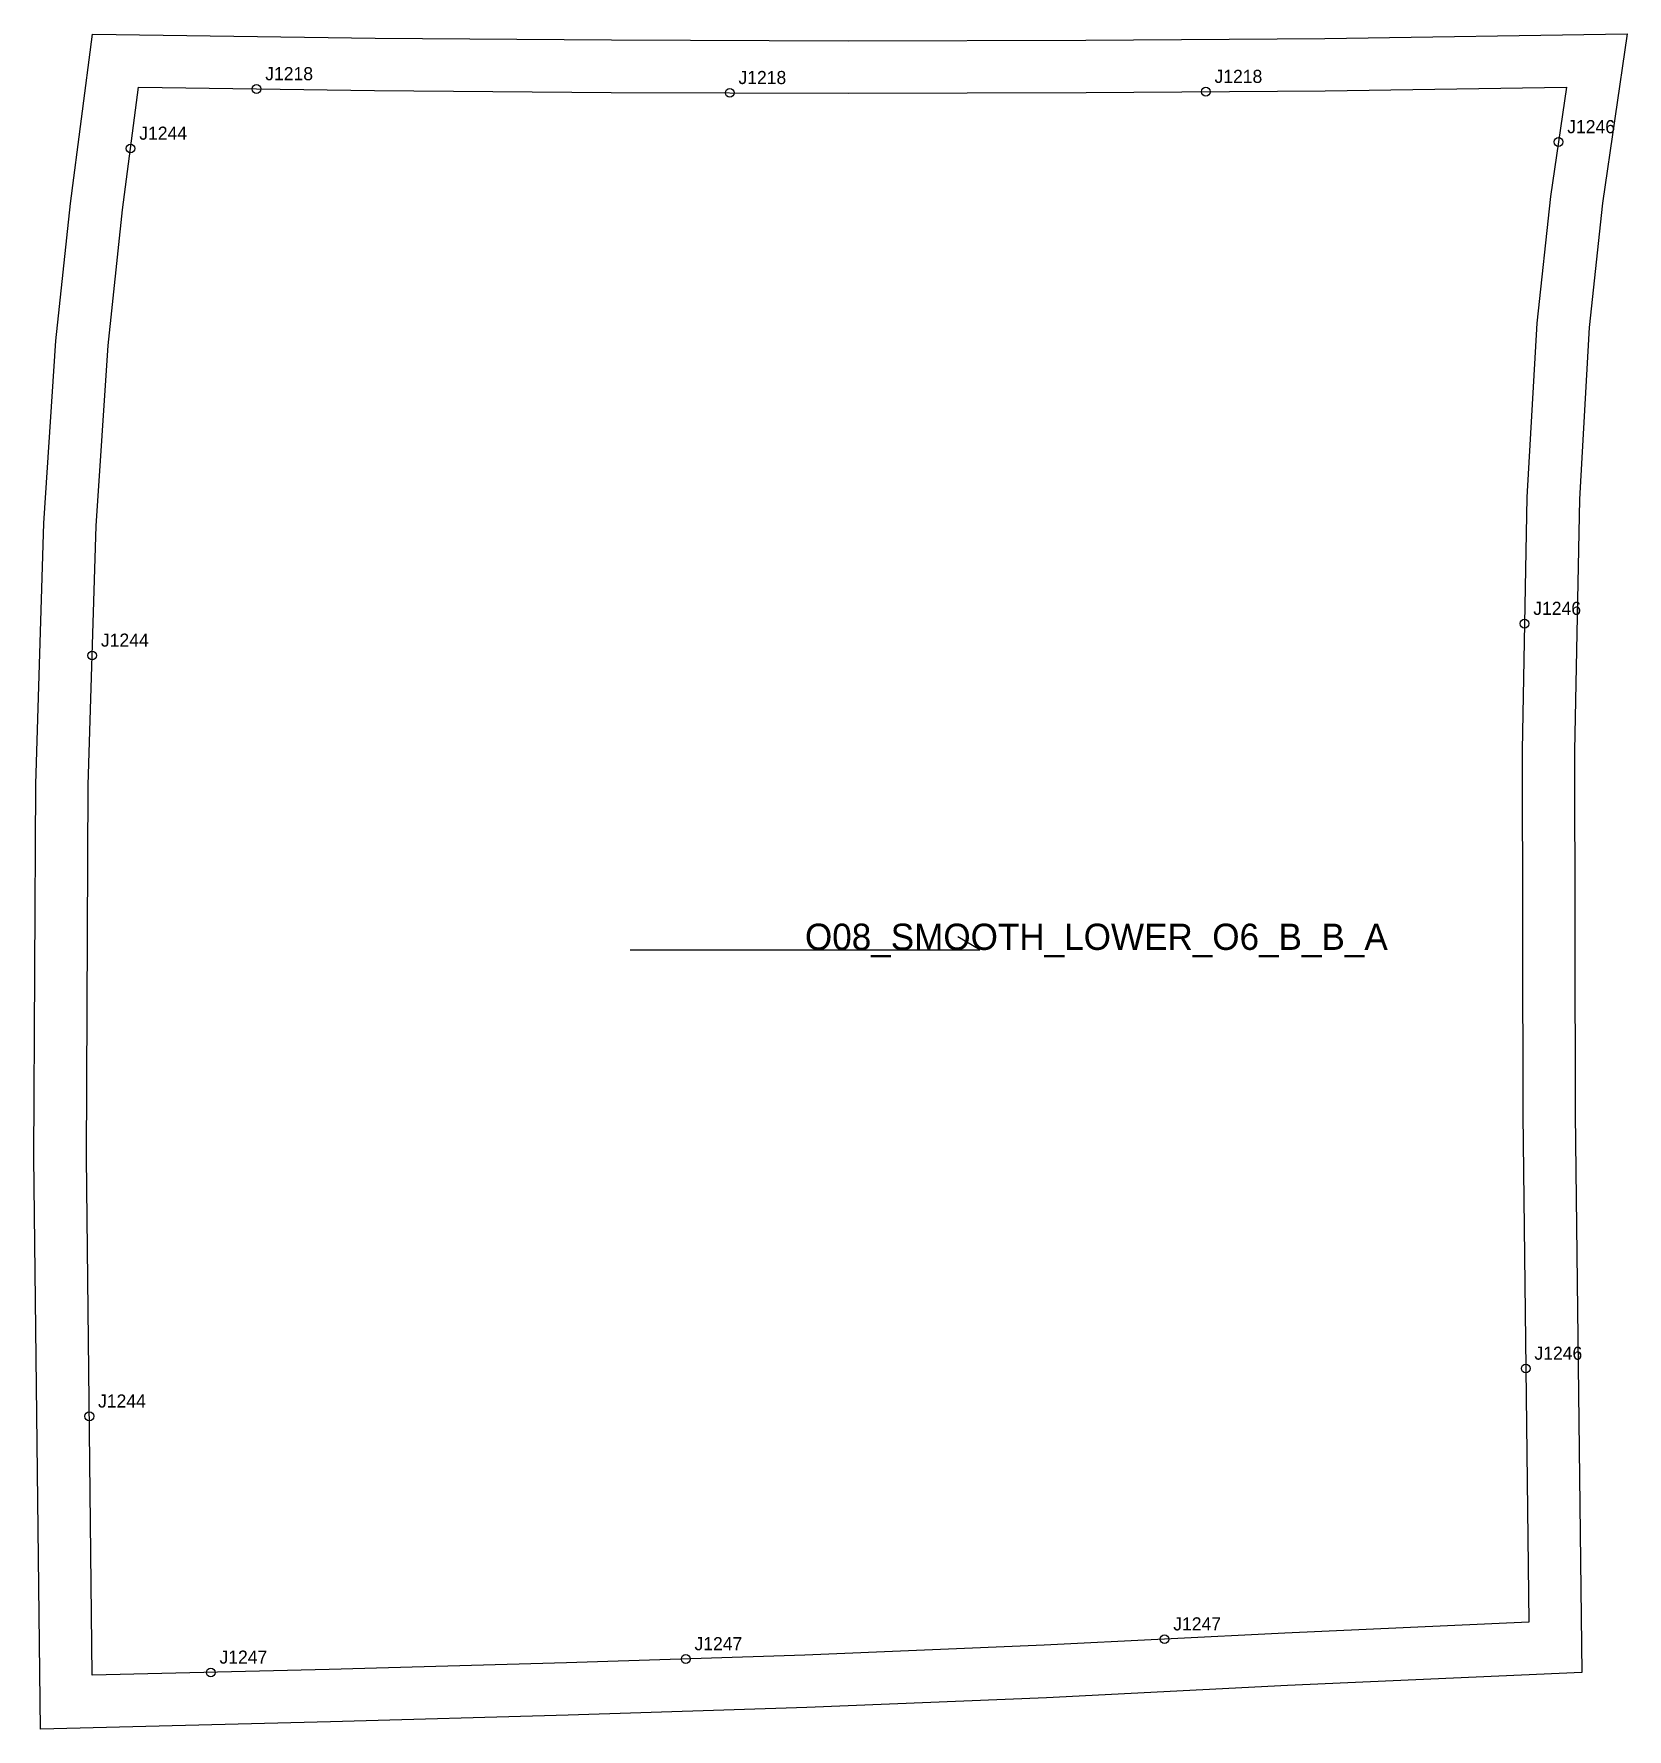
# Model space of a CAD drawing. Header units: millimetres. Extents: x -24 to 341, y -375 to 12.
import ezdxf

# ---------------------------------------------------------------- set-up
doc = ezdxf.new("R2010")
doc.units = ezdxf.units.MM
for name, color, linetype in [('CUT', 1, 'Continuous'), ('GRAIN', 3, 'Continuous'), ('LABEL', 7, 'Continuous'), ('NOTCH', 2, 'Continuous'), ('SEW', 5, 'Continuous')]:
    doc.layers.add(name, color=color, linetype=linetype)

msp = doc.modelspace()

# ---------------------------------------------------------------- linework, layer by layer
at = {"layer": 'CUT'}
msp.add_lwpolyline([(-10.53, 12.15), (54.16, 11.23), (108.21, 10.81), (162.4, 10.65), (216.77, 10.78), (271.39, 11.19), (340.57, 12.2), (334.97, -26.52), (331.87, -54.97), (329.64, -94.17), (328.56, -151.71), (328.68, -234.88), (330.21, -362.51), (262.86, -365.5), (207.74, -368.28), (152.89, -370.53), (98.32, -372.31), (43.96, -373.83), (-22.42, -375.46), (-23.92, -244.74), (-23.48, -159.37), (-21.68, -99.71), (-18.92, -58.02), (-15.54, -26.6), (-10.53, 12.15)], close=True, dxfattribs=at)
at = {"layer": 'GRAIN'}
for p, q in [((112.48, -197.27), (192.48, -197.27)), ((192.48, -197.27), (187.48, -194.27))]:
    msp.add_line(p, q, dxfattribs=at)
at = {"layer": 'NOTCH'}
for centre in [(27.01, -0.39), (135.27, -1.27), (244.18, -1.01), (324.87, -12.51), (-1.81, -14), (317.1, -122.66), (-10.58, -129.93), (317.37, -293), (-11.24, -303.93), (234.74, -354.9), (125.21, -359.43), (16.54, -362.5)]:
    msp.add_circle(centre, 1, dxfattribs=at)
at = {"layer": 'SEW'}
msp.add_lwpolyline([(0, 0), (54.03, -0.77), (108.15, -1.19), (162.4, -1.35), (216.83, -1.22), (271.52, -0.81), (326.68, 0), (323.06, -25.01), (319.91, -53.98), (317.65, -93.72), (316.55, -151.6), (316.68, -234.96), (318.07, -351.04), (262.29, -353.52), (207.2, -356.29), (152.45, -358.54), (97.96, -360.32), (43.64, -361.83), (-10.56, -363.16), (-11.92, -244.71), (-11.48, -159.58), (-9.69, -100.28), (-6.96, -59.06), (-3.62, -28.01)], close=True, dxfattribs=at)

# ---------------------------------------------------------------- texts
at = {"layer": 'LABEL'}
for s, height, p in [('J1218', 3, (29.01, 1.61)), ('J1218', 3, (246.18, 0.99)), ('J1218', 3, (137.27, 0.73)), ('J1246', 3, (326.87, -10.51)), ('J1244', 3, (0.19, -12)), ('J1246', 3, (319.1, -120.66)), ('J1244', 3, (-8.58, -127.93)), ('O08_SMOOTH_LOWER_O6_B_B_A', 6, (152.48, -197.27)), ('J1246', 3, (319.37, -291)), ('J1244', 3, (-9.24, -301.93)), ('J1247', 3, (236.74, -352.9)), ('J1247', 3, (127.21, -357.43)), ('J1247', 3, (18.54, -360.5))]:
    msp.add_text(s, height=height, dxfattribs=at).set_placement(p)

doc.saveas('drawing.dxf')
